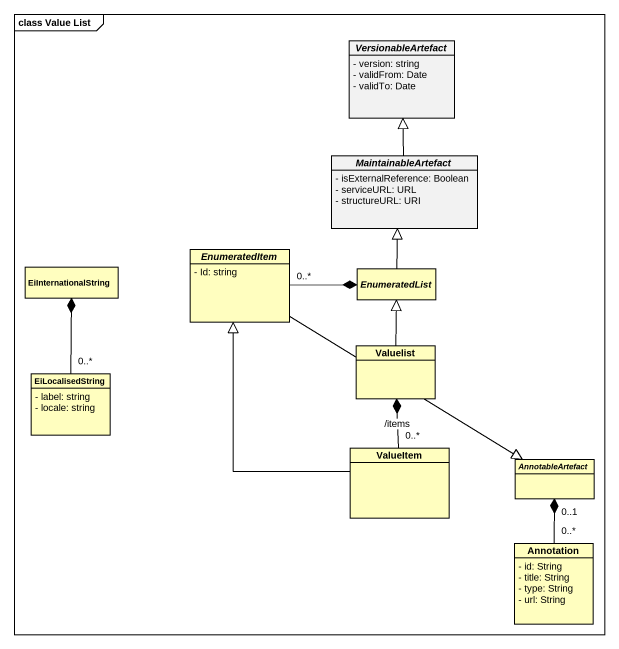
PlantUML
@startuml
mainframe class Value List
hide circle
hide empty members
skinparam classAttributeIconSize 0
abstract class VersionableArtefact {
  - version: string
  - validFrom: Date
  - validTo: Date
}
abstract class MaintainableArtefact {
  - isExternalReference: Boolean
  - serviceURL: URL
  - structureURL: URI
}
class EiInternationalString #FFFEBF
abstract class EnumeratedItem #FFFEBF {
  - Id: string
}
abstract class EnumeratedList #FFFEBF
class Valuelist #FFFEBF
class EiLocalisedString #FFFEBF {
  - label: string
  - locale: string
}
class ValueItem #FFFEBF
abstract class AnnotableArtefact #FFFEBF
class "Annotation" as Annotation_ #FFFEBF {
  - id: String
  - title: String
  - type: String
  - url: String
}
MaintainableArtefact -up-|> VersionableArtefact
EnumeratedItem "0..*" -right-* EnumeratedList
EnumeratedItem --|> AnnotableArtefact
EnumeratedList -up-|> MaintainableArtefact
Valuelist -up-|> EnumeratedList
EiLocalisedString "0..*" -up-* EiInternationalString
ValueItem -up-|> EnumeratedItem
ValueItem "0..*" -up-* Valuelist : /items
Annotation_ "0..*" -up-* "0..1" AnnotableArtefact
@enduml
